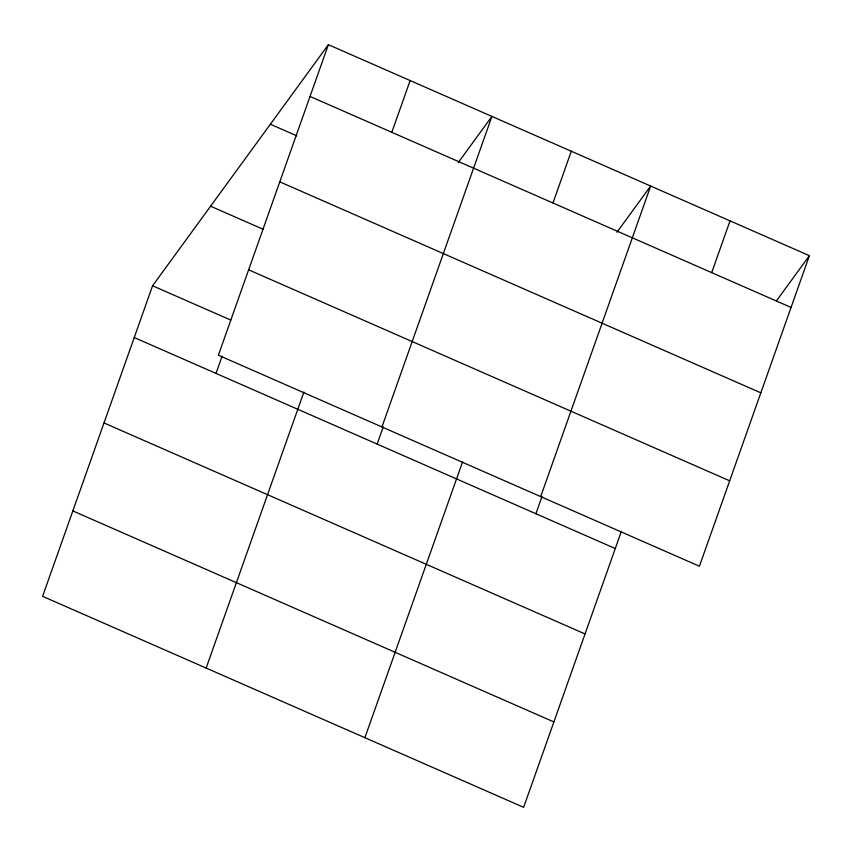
<?xml version="1.0" encoding="UTF-8"?>
<svg xmlns="http://www.w3.org/2000/svg" width="852" height="852" viewBox="0 0 852 852"><rect width="100%" height="100%" fill="white"/><g stroke="black" fill="none" stroke-linecap="round" stroke-linejoin="round"><path stroke-width="1.28" d="M328.361 44.677L218.389 355.22L699.428 566.229L809.4 255.675L328.361 44.677L152.572 285.771L42.6 596.325L523.639 807.323L621.385 531.297M216.014 373.41L222.127 356.157M391.803 132.305L410.142 80.546M206.152 668.064L303.898 392.026M381.941 426.958L491.913 116.415L458.206 162.647M377.159 444.094L383.272 426.841M552.959 203L571.287 151.23M364.901 737.694L462.647 461.656M540.69 496.588L650.662 186.045L616.944 232.276M535.908 513.735L542.021 496.471M711.697 272.629L730.026 220.86M776.47 300.841L809.4 255.675M310.032 96.436L791.071 307.444M270.35 124.232L296.805 135.841M279.786 181.838L760.825 392.836M210.582 206.216L263.492 229.422M248.635 269.818L729.674 480.826M152.572 285.771L230.743 320.064M134.243 337.541L615.282 548.55M103.997 422.943L585.036 633.941M72.846 510.923L553.875 721.932"/></g></svg>
